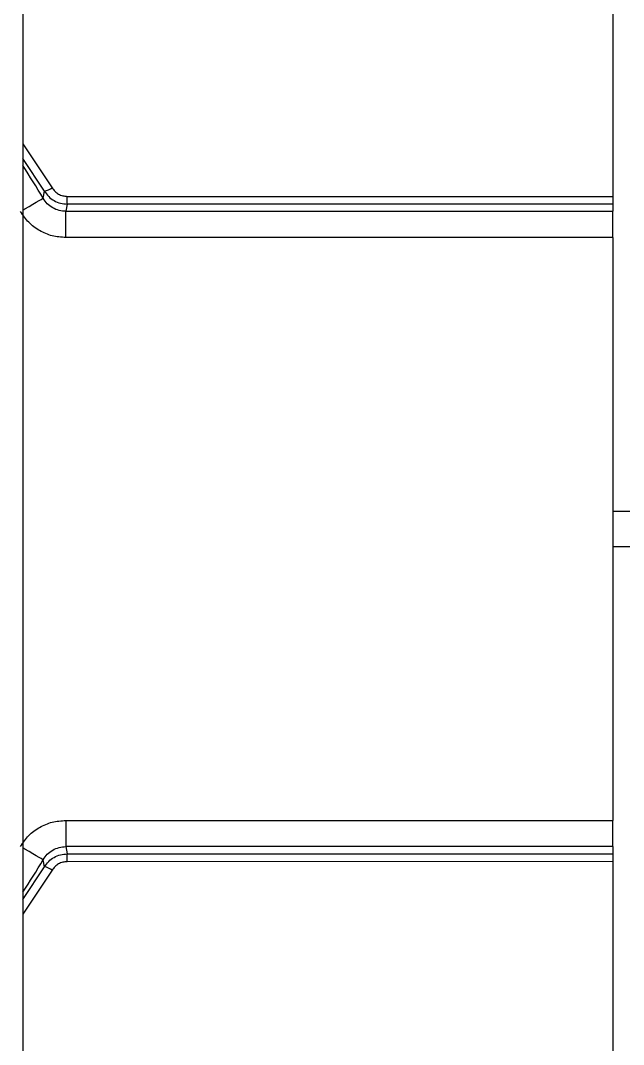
# Model space of a CAD drawing. Extents: x 16.5 to 113.1, y 4.4 to 84.5.
# Drawn here: x 25.879 to 26.569, y 35.317 to 36.488 of the extents above; entities that cross this region are included whole.
import ezdxf

# ---------------------------------------------------------------- set-up
doc = ezdxf.new("R2010")
doc.units = 0
doc.header["$MEASUREMENT"] = 0
doc.layers.add('OBJECT', color=7, linetype='CONTINUOUS')

msp = doc.modelspace()

# ---------------------------------------------------------------- linework, layer by layer
at = {"layer": 'OBJECT'}
for p, q in [((25.8819, 44.0865), (25.8819, 35.1139)), ((26.5569, 37.1491), (26.5569, 36.2868)), ((25.8819, 36.3471), (25.9156, 36.2967)), ((25.9068, 36.2928), (25.8819, 36.3302)), ((25.9052, 36.2847), (25.9068, 36.2928)), ((25.9327, 36.2869), (26.5569, 36.2868)), ((25.9326, 36.2781), (25.9311, 36.2698)), ((25.9311, 36.2698), (26.5569, 36.2698)), ((25.9311, 36.2398), (25.9311, 36.2698)), ((26.5569, 36.278), (25.9326, 36.2781)), ((26.5569, 36.278), (26.5569, 36.2698)), ((26.5569, 36.2398), (26.5569, 36.2698)), ((26.5569, 36.2398), (25.9311, 36.2398)), ((26.5569, 36.2398), (26.5569, 35.5732)), ((26.5839, 35.9265), (26.5569, 35.9265)), ((26.5569, 35.8865), (26.5839, 35.8865)), ((25.9311, 35.5732), (26.5569, 35.5732)), ((25.9311, 35.5732), (25.9311, 35.5432)), ((26.5569, 35.5432), (26.5569, 35.5732)), ((26.5569, 35.5432), (25.9311, 35.5432)), ((25.9311, 35.5432), (25.9326, 35.5349)), ((26.5569, 35.5432), (26.5569, 35.535)), ((25.9326, 35.5349), (26.5569, 35.535)), ((25.8819, 35.4828), (25.9068, 35.5202)), ((25.9068, 35.5202), (25.9052, 35.5283)), ((26.5569, 35.5261), (25.9327, 35.526)), ((26.5569, 35.5261), (26.5569, 34.6639)), ((25.9156, 35.5163), (25.8819, 35.4659))]:
    msp.add_line(p, q, dxfattribs=at)
at = {"layer": 'OBJECT', "flags": 128}
for points in [[(25.8819, 36.2711), (25.8843, 36.2725), (25.8891, 36.2753), (25.8935, 36.2779), (25.8974, 36.2801), (25.9007, 36.282), (25.9031, 36.2834), (25.9046, 36.2843), (25.9052, 36.2847)], [(25.9052, 35.5283), (25.9046, 35.5286), (25.9031, 35.5295), (25.9007, 35.5309), (25.8974, 35.5328), (25.8935, 35.5351), (25.8891, 35.5377), (25.8843, 35.5405), (25.8819, 35.5419)]]:
    msp.add_lwpolyline(points, dxfattribs=at)
at = {"layer": 'OBJECT'}
for centre, radius, start, end in [((25.2569, 35.9065), 0.7505, 30.2571, 33.6165), ((25.9016, 36.3159), 0.0237, 282.6843, 305.9634), ((25.7504, 36.285), 0.1824, 357.8107, 0.595), ((25.7504, 35.5279), 0.1824, 359.405, 2.1893), ((25.2569, 35.9065), 0.7505, 326.3835, 329.7429), ((25.9016, 35.4971), 0.0237, 54.0366, 77.3157)]:
    msp.add_arc(centre, radius, start, end, dxfattribs=at)
for points, knots in [([(25.9068, 36.2928), (25.9083, 36.2906), (25.9113, 36.2864), (25.9176, 36.2817), (25.9248, 36.2787), (25.93, 36.2783), (25.9326, 36.2781)], [0, 0, 0, 0, 0.2497795, 0.4995782, 0.7496537, 1, 1, 1, 1]), ([(25.9156, 36.2967), (25.9165, 36.2953), (25.9185, 36.2925), (25.9228, 36.2894), (25.9276, 36.2873), (25.931, 36.287), (25.9327, 36.2869)], [0, 0, 0, 0, 0.248699, 0.500161, 0.750977, 1, 1, 1, 1]), ([(25.9311, 36.2698), (25.9285, 36.27), (25.9233, 36.2703), (25.916, 36.2735), (25.9096, 36.2782), (25.9067, 36.2825), (25.9052, 36.2847)], [0, 0, 0, 0, 0.249341, 0.49971, 0.74966, 1, 1, 1, 1]), ([(26.5569, 36.2868), (26.5569, 36.2857), (26.5569, 36.2841), (26.5569, 36.2821), (26.5569, 36.2809), (26.5569, 36.2798), (26.5569, 36.2789), (26.5569, 36.2782), (26.5569, 36.278), (26.5569, 36.278)], [0, 0, 0, 0, 0.235209, 0.351551, 0.467887, 0.584217, 0.700551, 0.816896, 1, 1, 1, 1]), ([(25.9311, 36.2398), (25.9259, 36.2401), (25.9154, 36.2409), (25.9009, 36.2472), (25.8882, 36.2566), (25.8822, 36.2652), (25.8793, 36.2695)], [0, 0, 0, 0, 0.2499898, 0.4998146, 0.7501668, 1, 1, 1, 1]), ([(25.8793, 35.5434), (25.8822, 35.5477), (25.8881, 35.5564), (25.9009, 35.5657), (25.9154, 35.572), (25.9259, 35.5728), (25.9311, 35.5732)], [0, 0, 0, 0, 0.250003, 0.499813, 0.750165, 1, 1, 1, 1]), ([(25.9052, 35.5283), (25.9067, 35.5305), (25.9096, 35.5348), (25.916, 35.5395), (25.9233, 35.5426), (25.9285, 35.543), (25.9311, 35.5432)], [0, 0, 0, 0, 0.2494547, 0.4998675, 0.749774, 1, 1, 1, 1]), ([(25.9068, 35.5202), (25.9083, 35.5223), (25.9113, 35.5266), (25.9176, 35.5312), (25.9248, 35.5343), (25.93, 35.5347), (25.9326, 35.5349)], [0, 0, 0, 0, 0.24939, 0.499166, 0.749323, 1, 1, 1, 1]), ([(26.5569, 35.535), (26.5569, 35.5349), (26.5569, 35.5347), (26.5569, 35.5337), (26.5569, 35.5327), (26.5569, 35.5315), (26.5569, 35.5302), (26.5569, 35.5284), (26.5569, 35.527), (26.5569, 35.5261)], [0, 0, 0, 0, 0.235207, 0.351552, 0.467887, 0.584228, 0.700573, 0.816902, 1, 1, 1, 1]), ([(25.9327, 35.526), (25.931, 35.5259), (25.9276, 35.5257), (25.9228, 35.5235), (25.9185, 35.5205), (25.9165, 35.5177), (25.9156, 35.5163)], [0, 0, 0, 0, 0.248921, 0.499835, 0.751191, 1, 1, 1, 1])]:
    msp.add_open_spline(points, degree=3, knots=knots, dxfattribs=at)

doc.saveas('drawing.dxf')
